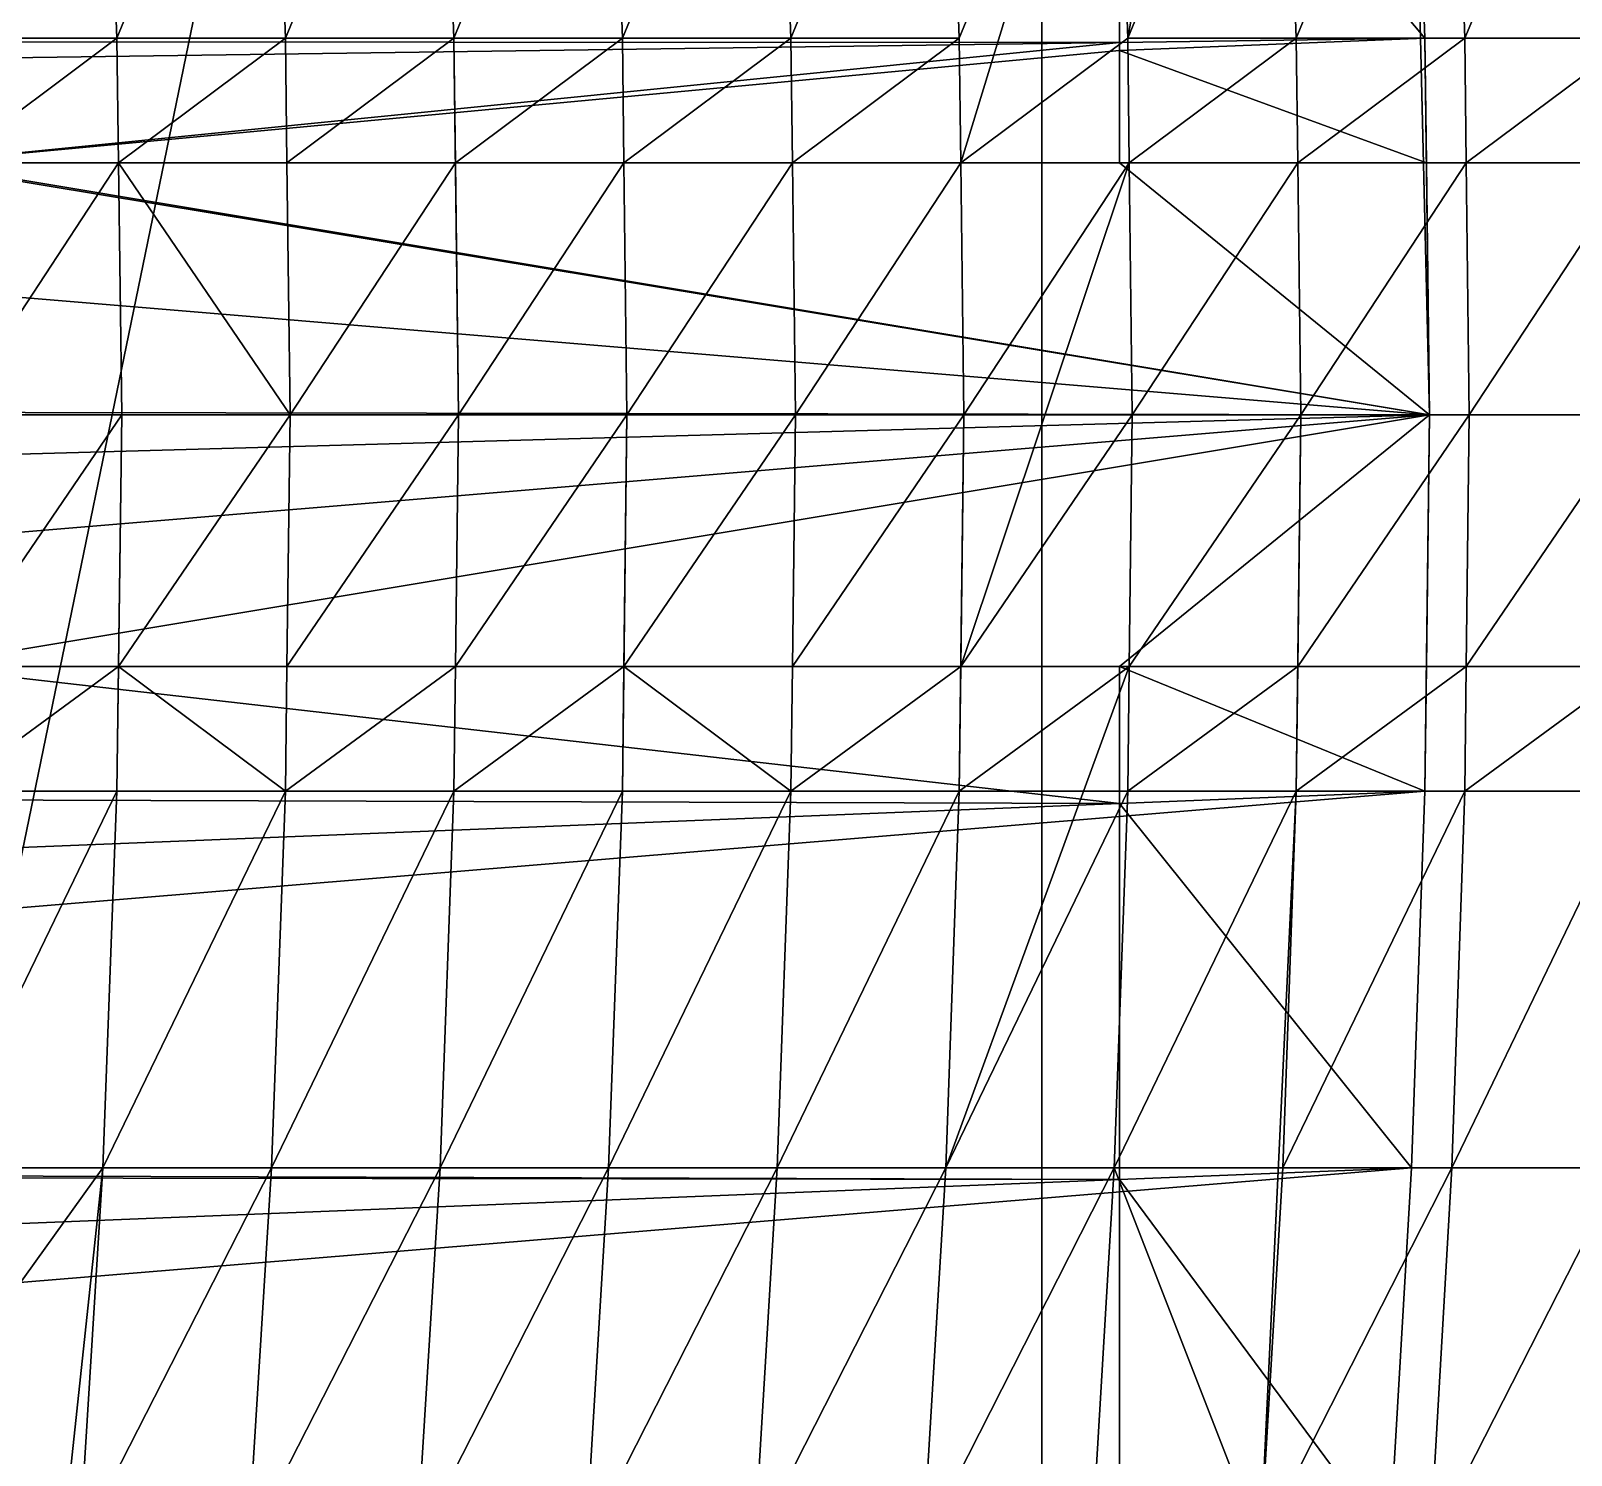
# Model space of a CAD drawing. Header units: metres. Extents: x 0 to 40.2, y -11.7 to 11.7.
# Drawn here: x 32.19 to 36.166, y -2.686 to 0.991 of the extents above; entities that cross this region are included whole.
import ezdxf

# ---------------------------------------------------------------- set-up
doc = ezdxf.new("R2010")
doc.units = ezdxf.units.M

msp = doc.modelspace()

# ---------------------------------------------------------------- linework, layer by layer
at = {"layer": 'bajo_balcon'}
for points in [[(35.8, 0, 3.3), (24.138125, 0.972083, 3.3), (24.0725, 1.944167, 3.3)], [(35.754167, 1.944167, 3.3), (35.8, 0, 3.3), (24.0725, 1.944167, 3.3)], [(35.754167, 1.944167, 3.3), (35.788542, 0.972083, 3.3), (35.8, 0, 3.3)], [(24.16, 0, 3.3), (24.138125, 0.972083, 3.3), (35.8, 0, 3.3)], [(35.8, 0, 3.3), (24.138125, -0.972083, 3.3), (24.16, 0, 3.3)], [(35.8, 0, 3.3), (35.788542, -0.972083, 3.3), (24.138125, -0.972083, 3.3)], [(35.788542, -0.972083, 3.3), (24.0725, -1.944167, 3.3), (24.138125, -0.972083, 3.3)], [(35.788542, -0.972083, 3.3), (35.754167, -1.944167, 3.3), (24.0725, -1.944167, 3.3)], [(35.754167, -1.944167, 3.3), (23.963125, -2.91625, 3.3), (24.0725, -1.944167, 3.3)], [(35.754167, -1.944167, 3.3), (35.696875, -2.91625, 3.3), (23.963125, -2.91625, 3.3)]]:
    msp.add_3dface(points, dxfattribs=at)
at = {"layer": 'butacas_alta_posterior'}
for points in [[(35.364225, 2.91625, 6.641579), (34.986765, 1.944167, 6.641579), (35.02156, 0.972083, 6.641579)], [(35.421819, 1.944167, 6.641579), (35.364225, 2.91625, 6.641579), (35.02156, 0.972083, 6.641579)], [(32.376443, 1.944167, 5.54), (31.941389, 1.944167, 5.54), (31.977847, 0.972083, 5.54)], [(32.412663, 0.972083, 5.54), (32.376443, 1.944167, 5.54), (31.977847, 0.972083, 5.54)], [(32.811496, 1.944167, 5.697368), (32.376443, 1.944167, 5.697368), (32.412663, 0.972083, 5.697368)], [(32.847479, 0.972083, 5.697368), (32.811496, 1.944167, 5.697368), (32.412663, 0.972083, 5.697368)], [(33.24655, 1.944167, 5.854737), (32.811496, 1.944167, 5.854737), (32.847479, 0.972083, 5.854737)], [(33.282295, 0.972083, 5.854737), (33.24655, 1.944167, 5.854737), (32.847479, 0.972083, 5.854737)], [(33.681604, 1.944167, 6.012105), (33.24655, 1.944167, 6.012105), (33.282295, 0.972083, 6.012105)], [(33.717112, 0.972083, 6.012105), (33.681604, 1.944167, 6.012105), (33.282295, 0.972083, 6.012105)], [(34.116658, 1.944167, 6.169474), (33.681604, 1.944167, 6.169474), (33.717112, 0.972083, 6.169474)], [(34.151928, 0.972083, 6.169474), (34.116658, 1.944167, 6.169474), (33.717112, 0.972083, 6.169474)], [(34.551712, 1.944167, 6.326842), (34.116658, 1.944167, 6.326842), (34.151928, 0.972083, 6.326842)], [(34.586744, 0.972083, 6.326842), (34.551712, 1.944167, 6.326842), (34.151928, 0.972083, 6.326842)], [(34.986765, 1.944167, 6.484211), (34.551712, 1.944167, 6.484211), (34.586744, 0.972083, 6.484211)], [(34.986765, 1.944167, 6.484211), (34.586744, 0.972083, 6.484211), (34.590613, 0.65, 6.484211)], [(35.02156, 0.972083, 6.484211), (34.986765, 1.944167, 6.484211), (34.590613, 0.65, 6.484211)], [(35.456376, 0.972083, 6.641579), (35.421819, 1.944167, 6.641579), (35.02156, 0.972083, 6.641579)], [(35.857855, 1.944167, 6.798947), (35.421819, 1.944167, 6.798947), (35.456376, 0.972083, 6.798947)], [(35.891438, 0.972083, 6.798947), (35.857855, 1.944167, 6.798947), (35.456376, 0.972083, 6.798947)], [(36.29707, 1.944167, 6.956316), (35.857855, 1.944167, 6.956316), (35.891438, 0.972083, 6.956316)], [(36.327294, 0.972083, 6.956316), (36.29707, 1.944167, 6.956316), (35.891438, 0.972083, 6.956316)], [(32.412663, 0.972083, 5.54), (31.977847, 0.972083, 5.54), (31.981874, 0.65, 5.54)], [(32.412663, 0.972083, 5.54), (31.981874, 0.65, 5.54), (32.416664, 0.65, 5.54)], [(32.847479, 0.972083, 5.697368), (32.412663, 0.972083, 5.697368), (32.416664, 0.65, 5.697368)], [(32.851453, 0.65, 5.697368), (32.847479, 0.972083, 5.697368), (32.416664, 0.65, 5.697368)], [(33.282295, 0.972083, 5.854737), (32.847479, 0.972083, 5.854737), (32.851453, 0.65, 5.854737)], [(33.282295, 0.972083, 5.854737), (32.851453, 0.65, 5.854737), (33.286243, 0.65, 5.854737)], [(33.717112, 0.972083, 6.012105), (33.282295, 0.972083, 6.012105), (33.286243, 0.65, 6.012105)], [(33.717112, 0.972083, 6.012105), (33.286243, 0.65, 6.012105), (33.721033, 0.65, 6.012105)], [(34.151928, 0.972083, 6.169474), (33.717112, 0.972083, 6.169474), (33.721033, 0.65, 6.169474)], [(34.151928, 0.972083, 6.169474), (33.721033, 0.65, 6.169474), (34.155823, 0.65, 6.169474)], [(34.586744, 0.972083, 6.326842), (34.151928, 0.972083, 6.326842), (34.155823, 0.65, 6.326842)], [(34.586744, 0.972083, 6.326842), (34.155823, 0.65, 6.326842), (34.590613, 0.65, 6.326842)], [(35.02156, 0.972083, 6.484211), (34.590613, 0.65, 6.484211), (35.025403, 0.65, 6.484211)], [(35.456376, 0.972083, 6.641579), (35.02156, 0.972083, 6.641579), (35.025403, 0.65, 6.641579)], [(35.456376, 0.972083, 6.641579), (35.025403, 0.65, 6.641579), (35.460193, 0.65, 6.641579)], [(35.891438, 0.972083, 6.798947), (35.456376, 0.972083, 6.798947), (35.460193, 0.65, 6.798947)], [(35.891438, 0.972083, 6.798947), (35.460193, 0.65, 6.798947), (35.895147, 0.65, 6.798947)], [(36.327294, 0.972083, 6.956316), (35.891438, 0.972083, 6.956316), (35.895147, 0.65, 6.956316)], [(36.327294, 0.972083, 6.956316), (35.895147, 0.65, 6.956316), (36.330632, 0.65, 6.956316)], [(31.981874, -0.65, 5.54), (31.977847, -0.972083, 5.54), (32.416664, -0.65, 5.54)], [(32.412663, -0.972083, 5.54), (32.416664, -0.65, 5.54), (31.977847, -0.972083, 5.54)], [(32.847479, -0.972083, 5.697368), (32.416664, -0.65, 5.697368), (32.412663, -0.972083, 5.697368)], [(32.847479, -0.972083, 5.697368), (32.851453, -0.65, 5.697368), (32.416664, -0.65, 5.697368)], [(32.851453, -0.65, 5.854737), (32.847479, -0.972083, 5.854737), (33.286243, -0.65, 5.854737)], [(33.282295, -0.972083, 5.854737), (33.286243, -0.65, 5.854737), (32.847479, -0.972083, 5.854737)], [(33.286243, -0.65, 6.012105), (33.282295, -0.972083, 6.012105), (33.721033, -0.65, 6.012105)], [(33.717112, -0.972083, 6.012105), (33.721033, -0.65, 6.012105), (33.282295, -0.972083, 6.012105)], [(34.151928, -0.972083, 6.169474), (33.721033, -0.65, 6.169474), (33.717112, -0.972083, 6.169474)], [(34.151928, -0.972083, 6.169474), (34.155823, -0.65, 6.169474), (33.721033, -0.65, 6.169474)], [(34.155823, -0.65, 6.326842), (34.151928, -0.972083, 6.326842), (34.590613, -0.65, 6.326842)], [(34.586744, -0.972083, 6.326842), (34.590613, -0.65, 6.326842), (34.151928, -0.972083, 6.326842)], [(34.551712, -1.944167, 6.484211), (35.025403, -0.65, 6.484211), (34.586744, -0.972083, 6.484211)], [(35.02156, -0.972083, 6.484211), (35.025403, -0.65, 6.484211), (34.551712, -1.944167, 6.484211)], [(34.590613, -0.65, 6.484211), (34.586744, -0.972083, 6.484211), (35.025403, -0.65, 6.484211)], [(35.025403, -0.65, 6.641579), (35.02156, -0.972083, 6.641579), (35.460193, -0.65, 6.641579)], [(35.456376, -0.972083, 6.641579), (35.460193, -0.65, 6.641579), (35.02156, -0.972083, 6.641579)], [(35.460193, -0.65, 6.798947), (35.456376, -0.972083, 6.798947), (35.895147, -0.65, 6.798947)], [(35.891438, -0.972083, 6.798947), (35.895147, -0.65, 6.798947), (35.456376, -0.972083, 6.798947)], [(35.895147, -0.65, 6.956316), (35.891438, -0.972083, 6.956316), (36.330632, -0.65, 6.956316)], [(36.327294, -0.972083, 6.956316), (36.330632, -0.65, 6.956316), (35.891438, -0.972083, 6.956316)], [(32.376443, -1.944167, 5.54), (32.412663, -0.972083, 5.54), (31.941389, -1.944167, 5.54)], [(32.412663, -0.972083, 5.54), (31.977847, -0.972083, 5.54), (31.941389, -1.944167, 5.54)], [(32.811496, -1.944167, 5.697368), (32.847479, -0.972083, 5.697368), (32.376443, -1.944167, 5.697368)], [(32.847479, -0.972083, 5.697368), (32.412663, -0.972083, 5.697368), (32.376443, -1.944167, 5.697368)], [(33.24655, -1.944167, 5.854737), (33.282295, -0.972083, 5.854737), (32.811496, -1.944167, 5.854737)], [(33.282295, -0.972083, 5.854737), (32.847479, -0.972083, 5.854737), (32.811496, -1.944167, 5.854737)], [(33.681604, -1.944167, 6.012105), (33.717112, -0.972083, 6.012105), (33.24655, -1.944167, 6.012105)], [(33.717112, -0.972083, 6.012105), (33.282295, -0.972083, 6.012105), (33.24655, -1.944167, 6.012105)], [(34.116658, -1.944167, 6.169474), (34.151928, -0.972083, 6.169474), (33.681604, -1.944167, 6.169474)], [(34.151928, -0.972083, 6.169474), (33.717112, -0.972083, 6.169474), (33.681604, -1.944167, 6.169474)], [(34.551712, -1.944167, 6.326842), (34.586744, -0.972083, 6.326842), (34.116658, -1.944167, 6.326842)], [(34.586744, -0.972083, 6.326842), (34.151928, -0.972083, 6.326842), (34.116658, -1.944167, 6.326842)], [(35.02156, -0.972083, 6.484211), (34.551712, -1.944167, 6.484211), (34.986765, -1.944167, 6.484211)], [(35.456376, -0.972083, 6.641579), (35.02156, -0.972083, 6.641579), (34.986765, -1.944167, 6.641579)], [(35.456376, -0.972083, 6.641579), (34.986765, -1.944167, 6.641579), (35.364225, -2.91625, 6.641579)], [(35.421819, -1.944167, 6.641579), (35.456376, -0.972083, 6.641579), (35.364225, -2.91625, 6.641579)], [(35.857855, -1.944167, 6.798947), (35.891438, -0.972083, 6.798947), (35.421819, -1.944167, 6.798947)], [(35.891438, -0.972083, 6.798947), (35.456376, -0.972083, 6.798947), (35.421819, -1.944167, 6.798947)], [(36.29707, -1.944167, 6.956316), (36.327294, -0.972083, 6.956316), (35.857855, -1.944167, 6.956316)], [(36.327294, -0.972083, 6.956316), (35.891438, -0.972083, 6.956316), (35.857855, -1.944167, 6.956316)], [(32.376443, -1.944167, 5.54), (31.9, -2.606295, 5.54), (31.9, -6.390454, 5.54)], [(32.316075, -2.91625, 5.54), (32.376443, -1.944167, 5.54), (31.9, -6.390454, 5.54)], [(32.376443, -1.944167, 5.54), (31.941389, -1.944167, 5.54), (31.9, -2.606295, 5.54)], [(32.751525, -2.91625, 5.697368), (32.811496, -1.944167, 5.697368), (32.316075, -2.91625, 5.697368)], [(32.811496, -1.944167, 5.697368), (32.376443, -1.944167, 5.697368), (32.316075, -2.91625, 5.697368)], [(33.186975, -2.91625, 5.854737), (33.24655, -1.944167, 5.854737), (32.751525, -2.91625, 5.854737)], [(33.24655, -1.944167, 5.854737), (32.811496, -1.944167, 5.854737), (32.751525, -2.91625, 5.854737)], [(33.622425, -2.91625, 6.012105), (33.681604, -1.944167, 6.012105), (33.186975, -2.91625, 6.012105)], [(33.681604, -1.944167, 6.012105), (33.24655, -1.944167, 6.012105), (33.186975, -2.91625, 6.012105)], [(34.057875, -2.91625, 6.169474), (34.116658, -1.944167, 6.169474), (33.622425, -2.91625, 6.169474)], [(34.116658, -1.944167, 6.169474), (33.681604, -1.944167, 6.169474), (33.622425, -2.91625, 6.169474)], [(34.493325, -2.91625, 6.326842), (34.551712, -1.944167, 6.326842), (34.057875, -2.91625, 6.326842)], [(34.551712, -1.944167, 6.326842), (34.116658, -1.944167, 6.326842), (34.057875, -2.91625, 6.326842)], [(34.928775, -2.91625, 6.484211), (34.986765, -1.944167, 6.484211), (34.493325, -2.91625, 6.484211)], [(34.986765, -1.944167, 6.484211), (34.551712, -1.944167, 6.484211), (34.493325, -2.91625, 6.484211)], [(35.364225, -2.91625, 6.641579), (34.986765, -1.944167, 6.641579), (34.928775, -2.91625, 6.641579)], [(35.801885, -2.91625, 6.798947), (35.857855, -1.944167, 6.798947), (35.364225, -2.91625, 6.798947)], [(35.857855, -1.944167, 6.798947), (35.421819, -1.944167, 6.798947), (35.364225, -2.91625, 6.798947)], [(36.246696, -2.91625, 6.956316), (36.29707, -1.944167, 6.956316), (35.801885, -2.91625, 6.956316)], [(36.29707, -1.944167, 6.956316), (35.857855, -1.944167, 6.956316), (35.801885, -2.91625, 6.956316)]]:
    msp.add_3dface(points, dxfattribs=at)
at = {"layer": 'butacas_platea'}
for points in [[(35, 1.913886, -0.01869), (12.5, 1.010478, -0.576302), (12.5, 0.972083, -0.576335)], [(35, 1.913886, -0.01869), (12.5, 0.972083, -0.576335), (35, 0.961177, -0.019516)], [(35, 0.961177, -0.019516), (12.5, 0.972083, -0.576335), (12.5, 0.65, -0.576386)], [(35, 0.961177, -0.019516), (12.5, 0.65, -0.576386), (31.9, 0.65, -0.096305)], [(35, 0.961177, -0.019516), (31.9, 0.65, -0.096305), (35, 0.940459, -0.01952)], [(35, 0.940459, -0.01952), (31.9, 0.65, -0.096305), (35, 0.65, -0.019604)], [(35, -1.003675, -0.019499), (31.9, -0.65, -0.096326), (12.5, -0.933761, -0.576346)], [(35, -0.65, -0.019608), (31.9, -0.65, -0.096326), (35, -1.003675, -0.019499)], [(35, -1.003675, -0.019499), (12.5, -0.933761, -0.576346), (12.5, -1.905105, -0.57589)], [(35, -1.003675, -0.019499), (12.5, -1.905105, -0.57589), (35, -1.974385, -0.018652)], [(35, -1.974385, -0.018652), (12.5, -1.905105, -0.57589), (12.5, -1.944167, -0.575856)], [(35, -1.974385, -0.018652), (12.5, -1.944167, -0.575856), (12.5, -2.875931, -0.575114)], [(35, -1.974385, -0.018652), (12.5, -2.875931, -0.575114), (35, -2.766179, -0.017495)]]:
    msp.add_3dface(points, dxfattribs=at)
at = {"layer": 'cielo_4'}
for points in [[(34.8, 11.665, 11.55), (34.8, -11.665, 11.55), (30, -11.665, 11.55)], [(30, -11.665, 11.55), (30, 11.665, 11.55), (34.8, 11.665, 11.55)], [(34.8, -11.665, 11.55), (34.8, 11.665, 12.12), (34.8, -11.665, 12.12)], [(34.8, 11.665, 12.12), (34.8, -11.665, 11.55), (34.8, 11.665, 11.55)]]:
    msp.add_3dface(points, dxfattribs=at)
at = {"layer": 'cielo_5'}
for points in [[(34.8, 11.665, 12.12), (40.25, -11.665, 12.12), (34.8, -11.665, 12.12)], [(40.25, 11.665, 12.12), (40.25, -11.665, 12.12), (34.8, 11.665, 12.12)]]:
    msp.add_3dface(points, dxfattribs=at)
at = {"layer": 'cortinas_fondo'}
for points in [[(35.754167, 1.944167, 3.3), (35.754167, 1.944167), (35.788542, 0.972083)], [(35.788542, 0.972083, 3.3), (35.754167, 1.944167, 3.3), (35.788542, 0.972083)], [(35.788542, 0.972083, 3.3), (35.792338, 0.65), (35.8, 0)], [(35.788542, 0.972083, 3.3), (35.788542, 0.972083), (35.792338, 0.65)], [(35.8, 0, 3.3), (35.788542, 0.972083, 3.3), (35.8, 0)], [(35.8, 0, 3.3), (35.792338, -0.65), (35.788542, -0.972083)], [(35.788542, -0.972083, 3.3), (35.8, 0, 3.3), (35.788542, -0.972083)], [(35.8, 0, 3.3), (35.8, 0), (35.792338, -0.65)], [(35.788542, -0.972083, 3.3), (35.788542, -0.972083), (35.754167, -1.944167)], [(35.754167, -1.944167, 3.3), (35.788542, -0.972083, 3.3), (35.754167, -1.944167)], [(35.754167, -1.944167, 3.3), (35.754167, -1.944167), (35.696875, -2.91625)], [(35.696875, -2.91625, 3.3), (35.754167, -1.944167, 3.3), (35.696875, -2.91625)]]:
    msp.add_3dface(points, dxfattribs=at)
at = {"layer": 'frente_balcon'}
for points in [[(32.412663, 0.972083, 5.697368), (32.376443, 1.944167, 5.697368), (32.412663, 0.972083, 5.54)], [(32.376443, 1.944167, 5.697368), (32.376443, 1.944167, 5.54), (32.412663, 0.972083, 5.54)], [(32.847479, 0.972083, 5.854737), (32.811496, 1.944167, 5.854737), (32.847479, 0.972083, 5.697368)], [(32.811496, 1.944167, 5.854737), (32.811496, 1.944167, 5.697368), (32.847479, 0.972083, 5.697368)], [(33.282295, 0.972083, 6.012105), (33.24655, 1.944167, 6.012105), (33.282295, 0.972083, 5.854737)], [(33.24655, 1.944167, 6.012105), (33.24655, 1.944167, 5.854737), (33.282295, 0.972083, 5.854737)], [(33.717112, 0.972083, 6.169474), (33.681604, 1.944167, 6.169474), (33.717112, 0.972083, 6.012105)], [(33.681604, 1.944167, 6.169474), (33.681604, 1.944167, 6.012105), (33.717112, 0.972083, 6.012105)], [(34.151928, 0.972083, 6.326842), (34.116658, 1.944167, 6.326842), (34.151928, 0.972083, 6.169474)], [(34.116658, 1.944167, 6.326842), (34.116658, 1.944167, 6.169474), (34.151928, 0.972083, 6.169474)], [(34.586744, 0.972083, 6.484211), (34.551712, 1.944167, 6.484211), (34.586744, 0.972083, 6.326842)], [(34.551712, 1.944167, 6.484211), (34.551712, 1.944167, 6.326842), (34.586744, 0.972083, 6.326842)], [(34.986765, 1.944167, 6.484211), (35.02156, 0.972083, 6.484211), (35.02156, 0.972083, 6.641579)], [(34.986765, 1.944167, 6.641579), (34.986765, 1.944167, 6.484211), (35.02156, 0.972083, 6.641579)], [(35.456376, 0.972083, 6.798947), (35.421819, 1.944167, 6.798947), (35.456376, 0.972083, 6.641579)], [(35.421819, 1.944167, 6.798947), (35.421819, 1.944167, 6.641579), (35.456376, 0.972083, 6.641579)], [(35.891438, 0.972083, 6.956316), (35.857855, 1.944167, 6.956316), (35.891438, 0.972083, 6.798947)], [(35.857855, 1.944167, 6.956316), (35.857855, 1.944167, 6.798947), (35.891438, 0.972083, 6.798947)], [(32.412663, 0.972083, 5.697368), (32.412663, 0.972083, 5.54), (32.416664, 0.65, 5.54)], [(32.416664, 0.65, 5.697368), (32.412663, 0.972083, 5.697368), (32.416664, 0.65, 5.54)], [(32.851453, 0.65, 5.854737), (32.847479, 0.972083, 5.854737), (32.851453, 0.65, 5.697368)], [(32.847479, 0.972083, 5.854737), (32.847479, 0.972083, 5.697368), (32.851453, 0.65, 5.697368)], [(33.282295, 0.972083, 6.012105), (33.286243, 0.65, 5.854737), (33.294211, 0, 5.854737)], [(33.286243, 0.65, 6.012105), (33.282295, 0.972083, 6.012105), (33.294211, 0, 5.854737)], [(33.282295, 0.972083, 6.012105), (33.282295, 0.972083, 5.854737), (33.286243, 0.65, 5.854737)], [(33.721033, 0.65, 6.169474), (33.717112, 0.972083, 6.169474), (33.721033, 0.65, 6.012105)], [(33.717112, 0.972083, 6.169474), (33.717112, 0.972083, 6.012105), (33.721033, 0.65, 6.012105)], [(34.151928, 0.972083, 6.326842), (34.151928, 0.972083, 6.169474), (34.155823, 0.65, 6.169474)], [(34.155823, 0.65, 6.326842), (34.151928, 0.972083, 6.326842), (34.155823, 0.65, 6.169474)], [(34.590613, 0.65, 6.484211), (34.586744, 0.972083, 6.484211), (34.590613, 0.65, 6.326842)], [(34.586744, 0.972083, 6.484211), (34.586744, 0.972083, 6.326842), (34.590613, 0.65, 6.326842)], [(35.02156, 0.972083, 6.641579), (35.02156, 0.972083, 6.484211), (35.025403, 0.65, 6.484211)], [(35.025403, 0.65, 6.641579), (35.02156, 0.972083, 6.641579), (35.025403, 0.65, 6.484211)], [(35.460193, 0.65, 6.798947), (35.456376, 0.972083, 6.798947), (35.460193, 0.65, 6.641579)], [(35.456376, 0.972083, 6.798947), (35.456376, 0.972083, 6.641579), (35.460193, 0.65, 6.641579)], [(35.891438, 0.972083, 6.956316), (35.891438, 0.972083, 6.798947), (35.895147, 0.65, 6.798947)], [(35.895147, 0.65, 6.956316), (35.891438, 0.972083, 6.956316), (35.895147, 0.65, 6.798947)], [(32.416664, 0.65, 5.54), (32.424737, 0, 5.54), (32.424737, 0, 5.697368)], [(32.416664, 0.65, 5.697368), (32.416664, 0.65, 5.54), (32.424737, 0, 5.697368)], [(32.851453, 0.65, 5.697368), (32.859474, 0, 5.697368), (32.859474, 0, 5.854737)], [(32.851453, 0.65, 5.854737), (32.851453, 0.65, 5.697368), (32.859474, 0, 5.854737)], [(33.294211, 0, 6.012105), (33.286243, 0.65, 6.012105), (33.294211, 0, 5.854737)], [(33.721033, 0.65, 6.012105), (33.728947, 0, 6.012105), (33.728947, 0, 6.169474)], [(33.721033, 0.65, 6.169474), (33.721033, 0.65, 6.012105), (33.728947, 0, 6.169474)], [(34.155823, 0.65, 6.169474), (34.163684, 0, 6.169474), (34.163684, 0, 6.326842)], [(34.155823, 0.65, 6.326842), (34.155823, 0.65, 6.169474), (34.163684, 0, 6.326842)], [(34.590613, 0.65, 6.326842), (34.598421, 0, 6.326842), (34.598421, 0, 6.484211)], [(34.590613, 0.65, 6.484211), (34.590613, 0.65, 6.326842), (34.598421, 0, 6.484211)], [(35.025403, 0.65, 6.484211), (35.033158, 0, 6.484211), (35.033158, 0, 6.641579)], [(35.025403, 0.65, 6.641579), (35.025403, 0.65, 6.484211), (35.033158, 0, 6.641579)], [(35.460193, 0.65, 6.641579), (35.467895, 0, 6.641579), (35.467895, 0, 6.798947)], [(35.460193, 0.65, 6.798947), (35.460193, 0.65, 6.641579), (35.467895, 0, 6.798947)], [(35.895147, 0.65, 6.798947), (35.902632, 0, 6.798947), (35.902632, 0, 6.956316)], [(35.895147, 0.65, 6.956316), (35.895147, 0.65, 6.798947), (35.902632, 0, 6.956316)], [(32.424737, 0, 5.697368), (32.416664, -0.65, 5.54), (32.412663, -0.972083, 5.54)], [(32.416664, -0.65, 5.697368), (32.424737, 0, 5.697368), (32.412663, -0.972083, 5.54)], [(32.424737, 0, 5.697368), (32.424737, 0, 5.54), (32.416664, -0.65, 5.54)], [(32.851453, -0.65, 5.854737), (32.859474, 0, 5.854737), (32.851453, -0.65, 5.697368)], [(32.859474, 0, 5.854737), (32.859474, 0, 5.697368), (32.851453, -0.65, 5.697368)], [(33.294211, 0, 6.012105), (33.294211, 0, 5.854737), (33.286243, -0.65, 5.854737)], [(33.286243, -0.65, 6.012105), (33.294211, 0, 6.012105), (33.286243, -0.65, 5.854737)], [(33.728947, 0, 6.169474), (33.721033, -0.65, 6.012105), (33.717112, -0.972083, 6.012105)], [(33.721033, -0.65, 6.169474), (33.728947, 0, 6.169474), (33.717112, -0.972083, 6.012105)], [(33.728947, 0, 6.169474), (33.728947, 0, 6.012105), (33.721033, -0.65, 6.012105)], [(34.155823, -0.65, 6.326842), (34.163684, 0, 6.326842), (34.155823, -0.65, 6.169474)], [(34.163684, 0, 6.326842), (34.163684, 0, 6.169474), (34.155823, -0.65, 6.169474)], [(34.598421, 0, 6.484211), (34.590613, -0.65, 6.326842), (34.586744, -0.972083, 6.326842)], [(34.590613, -0.65, 6.484211), (34.598421, 0, 6.484211), (34.586744, -0.972083, 6.326842)], [(34.598421, 0, 6.484211), (34.598421, 0, 6.326842), (34.590613, -0.65, 6.326842)], [(35.025403, -0.65, 6.641579), (35.033158, 0, 6.641579), (35.025403, -0.65, 6.484211)], [(35.033158, 0, 6.641579), (35.033158, 0, 6.484211), (35.025403, -0.65, 6.484211)], [(35.467895, 0, 6.798947), (35.460193, -0.65, 6.641579), (35.456376, -0.972083, 6.641579)], [(35.460193, -0.65, 6.798947), (35.467895, 0, 6.798947), (35.456376, -0.972083, 6.641579)], [(35.467895, 0, 6.798947), (35.467895, 0, 6.641579), (35.460193, -0.65, 6.641579)], [(35.895147, -0.65, 6.956316), (35.902632, 0, 6.956316), (35.895147, -0.65, 6.798947)], [(35.902632, 0, 6.956316), (35.902632, 0, 6.798947), (35.895147, -0.65, 6.798947)], [(32.412663, -0.972083, 5.697368), (32.416664, -0.65, 5.697368), (32.412663, -0.972083, 5.54)], [(32.851453, -0.65, 5.697368), (32.847479, -0.972083, 5.697368), (32.847479, -0.972083, 5.854737)], [(32.851453, -0.65, 5.854737), (32.851453, -0.65, 5.697368), (32.847479, -0.972083, 5.854737)], [(33.286243, -0.65, 5.854737), (33.282295, -0.972083, 5.854737), (33.282295, -0.972083, 6.012105)], [(33.286243, -0.65, 6.012105), (33.286243, -0.65, 5.854737), (33.282295, -0.972083, 6.012105)], [(33.717112, -0.972083, 6.169474), (33.721033, -0.65, 6.169474), (33.717112, -0.972083, 6.012105)], [(34.155823, -0.65, 6.169474), (34.151928, -0.972083, 6.169474), (34.151928, -0.972083, 6.326842)], [(34.155823, -0.65, 6.326842), (34.155823, -0.65, 6.169474), (34.151928, -0.972083, 6.326842)], [(34.586744, -0.972083, 6.484211), (34.590613, -0.65, 6.484211), (34.586744, -0.972083, 6.326842)], [(35.025403, -0.65, 6.484211), (35.02156, -0.972083, 6.484211), (35.02156, -0.972083, 6.641579)], [(35.025403, -0.65, 6.641579), (35.025403, -0.65, 6.484211), (35.02156, -0.972083, 6.641579)], [(35.456376, -0.972083, 6.798947), (35.460193, -0.65, 6.798947), (35.456376, -0.972083, 6.641579)], [(35.895147, -0.65, 6.798947), (35.891438, -0.972083, 6.798947), (35.891438, -0.972083, 6.956316)], [(35.895147, -0.65, 6.956316), (35.895147, -0.65, 6.798947), (35.891438, -0.972083, 6.956316)], [(32.376443, -1.944167, 5.697368), (32.412663, -0.972083, 5.697368), (32.376443, -1.944167, 5.54)], [(32.412663, -0.972083, 5.697368), (32.412663, -0.972083, 5.54), (32.376443, -1.944167, 5.54)], [(32.811496, -1.944167, 5.854737), (32.847479, -0.972083, 5.854737), (32.811496, -1.944167, 5.697368)], [(32.847479, -0.972083, 5.854737), (32.847479, -0.972083, 5.697368), (32.811496, -1.944167, 5.697368)], [(33.24655, -1.944167, 6.012105), (33.282295, -0.972083, 6.012105), (33.24655, -1.944167, 5.854737)], [(33.282295, -0.972083, 6.012105), (33.282295, -0.972083, 5.854737), (33.24655, -1.944167, 5.854737)], [(33.681604, -1.944167, 6.169474), (33.717112, -0.972083, 6.169474), (33.681604, -1.944167, 6.012105)], [(33.717112, -0.972083, 6.169474), (33.717112, -0.972083, 6.012105), (33.681604, -1.944167, 6.012105)], [(34.116658, -1.944167, 6.326842), (34.151928, -0.972083, 6.326842), (34.116658, -1.944167, 6.169474)], [(34.151928, -0.972083, 6.326842), (34.151928, -0.972083, 6.169474), (34.116658, -1.944167, 6.169474)], [(34.551712, -1.944167, 6.484211), (34.586744, -0.972083, 6.484211), (34.551712, -1.944167, 6.326842)], [(34.586744, -0.972083, 6.484211), (34.586744, -0.972083, 6.326842), (34.551712, -1.944167, 6.326842)], [(35.02156, -0.972083, 6.484211), (34.986765, -1.944167, 6.484211), (34.986765, -1.944167, 6.641579)], [(35.02156, -0.972083, 6.641579), (35.02156, -0.972083, 6.484211), (34.986765, -1.944167, 6.641579)], [(35.421819, -1.944167, 6.798947), (35.456376, -0.972083, 6.798947), (35.421819, -1.944167, 6.641579)], [(35.456376, -0.972083, 6.798947), (35.456376, -0.972083, 6.641579), (35.421819, -1.944167, 6.641579)], [(35.857855, -1.944167, 6.956316), (35.891438, -0.972083, 6.956316), (35.857855, -1.944167, 6.798947)], [(35.891438, -0.972083, 6.956316), (35.891438, -0.972083, 6.798947), (35.857855, -1.944167, 6.798947)], [(32.316075, -2.91625, 5.697368), (32.376443, -1.944167, 5.697368), (32.316075, -2.91625, 5.54)], [(32.376443, -1.944167, 5.697368), (32.376443, -1.944167, 5.54), (32.316075, -2.91625, 5.54)], [(32.751525, -2.91625, 5.854737), (32.811496, -1.944167, 5.854737), (32.751525, -2.91625, 5.697368)], [(32.811496, -1.944167, 5.854737), (32.811496, -1.944167, 5.697368), (32.751525, -2.91625, 5.697368)], [(33.24655, -1.944167, 6.012105), (33.24655, -1.944167, 5.854737), (33.186975, -2.91625, 5.854737)], [(33.186975, -2.91625, 6.012105), (33.24655, -1.944167, 6.012105), (33.186975, -2.91625, 5.854737)], [(33.622425, -2.91625, 6.169474), (33.681604, -1.944167, 6.169474), (33.622425, -2.91625, 6.012105)], [(33.681604, -1.944167, 6.169474), (33.681604, -1.944167, 6.012105), (33.622425, -2.91625, 6.012105)], [(34.057875, -2.91625, 6.326842), (34.116658, -1.944167, 6.326842), (34.057875, -2.91625, 6.169474)], [(34.116658, -1.944167, 6.326842), (34.116658, -1.944167, 6.169474), (34.057875, -2.91625, 6.169474)], [(34.493325, -2.91625, 6.484211), (34.551712, -1.944167, 6.484211), (34.493325, -2.91625, 6.326842)], [(34.551712, -1.944167, 6.484211), (34.551712, -1.944167, 6.326842), (34.493325, -2.91625, 6.326842)], [(34.928775, -2.91625, 6.641579), (34.986765, -1.944167, 6.641579), (34.928775, -2.91625, 6.484211)], [(34.986765, -1.944167, 6.641579), (34.986765, -1.944167, 6.484211), (34.928775, -2.91625, 6.484211)], [(35.364225, -2.91625, 6.798947), (35.421819, -1.944167, 6.798947), (35.364225, -2.91625, 6.641579)], [(35.421819, -1.944167, 6.798947), (35.421819, -1.944167, 6.641579), (35.364225, -2.91625, 6.641579)], [(35.801885, -2.91625, 6.956316), (35.857855, -1.944167, 6.956316), (35.801885, -2.91625, 6.798947)], [(35.857855, -1.944167, 6.956316), (35.857855, -1.944167, 6.798947), (35.801885, -2.91625, 6.798947)]]:
    msp.add_3dface(points, dxfattribs=at)
at = {"layer": 'madera_expuesta'}
for points in [[(35.788542, 0.972083), (35.754167, 1.944167), (35, 1.913886, -0.01869)], [(35.788542, 0.972083), (35, 1.913886, -0.01869), (35, 0.961177, -0.019516)], [(35.792338, 0.65), (35.788542, 0.972083), (35, 0.940459, -0.01952)], [(35.788542, 0.972083), (35, 0.961177, -0.019516), (35, 0.940459, -0.01952)], [(35.792338, 0.65), (35, 0.940459, -0.01952), (35, 0.65, -0.019604)], [(35.788542, -0.972083), (35, -0.65, -0.019608), (35, -1.003675, -0.019499)], [(35.788542, -0.972083), (35.792338, -0.65), (35, -0.65, -0.019608)], [(35.754167, -1.944167), (35.788542, -0.972083), (35, -1.003675, -0.019499)], [(35.754167, -1.944167), (35, -1.003675, -0.019499), (35, -1.974385, -0.018652)], [(35.696875, -2.91625), (35.754167, -1.944167), (35, -1.974385, -0.018652)], [(35.696875, -2.91625), (35, -1.974385, -0.018652), (35, -2.766179, -0.017495)]]:
    msp.add_3dface(points, dxfattribs=at)
at = {"layer": 'pasillos_alfombra'}
for points in [[(35.8, 0), (31.9, 0.65, -0.096305), (12.5, 0.0381, -0.576484)], [(35, 0.65, -0.019604), (31.9, 0.65, -0.096305), (35.8, 0)], [(31.981874, 0.65, 5.54), (31.99, 0, 5.54), (32.416664, 0.65, 5.54)], [(32.424737, 0, 5.54), (32.416664, 0.65, 5.54), (31.99, 0, 5.54)], [(32.859474, 0, 5.697368), (32.416664, 0.65, 5.697368), (32.424737, 0, 5.697368)], [(32.859474, 0, 5.697368), (32.851453, 0.65, 5.697368), (32.416664, 0.65, 5.697368)], [(32.851453, 0.65, 5.854737), (32.859474, 0, 5.854737), (33.286243, 0.65, 5.854737)], [(33.294211, 0, 5.854737), (33.286243, 0.65, 5.854737), (32.859474, 0, 5.854737)], [(33.286243, 0.65, 6.012105), (33.294211, 0, 6.012105), (33.721033, 0.65, 6.012105)], [(33.728947, 0, 6.012105), (33.721033, 0.65, 6.012105), (33.294211, 0, 6.012105)], [(33.721033, 0.65, 6.169474), (33.728947, 0, 6.169474), (34.155823, 0.65, 6.169474)], [(34.163684, 0, 6.169474), (34.155823, 0.65, 6.169474), (33.728947, 0, 6.169474)], [(34.155823, 0.65, 6.326842), (34.163684, 0, 6.326842), (34.590613, 0.65, 6.326842)], [(34.598421, 0, 6.326842), (34.590613, 0.65, 6.326842), (34.163684, 0, 6.326842)], [(34.590613, -0.65, 6.484211), (35.025403, 0.65, 6.484211), (34.598421, 0, 6.484211)], [(35.033158, 0, 6.484211), (35.025403, 0.65, 6.484211), (34.590613, -0.65, 6.484211)], [(34.590613, 0.65, 6.484211), (34.598421, 0, 6.484211), (35.025403, 0.65, 6.484211)], [(35.8, 0), (35.792338, 0.65), (35, 0.65, -0.019604)], [(35.025403, 0.65, 6.641579), (35.033158, 0, 6.641579), (35.460193, 0.65, 6.641579)], [(35.467895, 0, 6.641579), (35.460193, 0.65, 6.641579), (35.033158, 0, 6.641579)], [(35.460193, 0.65, 6.798947), (35.467895, 0, 6.798947), (35.895147, 0.65, 6.798947)], [(35.902632, 0, 6.798947), (35.895147, 0.65, 6.798947), (35.467895, 0, 6.798947)], [(35.895147, 0.65, 6.956316), (35.902632, 0, 6.956316), (36.330632, 0.65, 6.956316)], [(36.337368, 0, 6.956316), (36.330632, 0.65, 6.956316), (35.902632, 0, 6.956316)], [(35.8, 0), (12.5, 0.0381, -0.576484), (12.5, -0.65, -0.576391)], [(35.8, 0), (12.5, -0.65, -0.576391), (31.9, -0.65, -0.096326)], [(35, -0.65, -0.019608), (35.8, 0), (31.9, -0.65, -0.096326)], [(32.424737, 0, 5.54), (31.981874, -0.65, 5.54), (32.416664, -0.65, 5.54)], [(32.424737, 0, 5.54), (31.99, 0, 5.54), (31.981874, -0.65, 5.54)], [(32.859474, 0, 5.697368), (32.424737, 0, 5.697368), (32.416664, -0.65, 5.697368)], [(32.851453, -0.65, 5.697368), (32.859474, 0, 5.697368), (32.416664, -0.65, 5.697368)], [(33.294211, 0, 5.854737), (32.851453, -0.65, 5.854737), (33.286243, -0.65, 5.854737)], [(33.294211, 0, 5.854737), (32.859474, 0, 5.854737), (32.851453, -0.65, 5.854737)], [(33.728947, 0, 6.012105), (33.286243, -0.65, 6.012105), (33.721033, -0.65, 6.012105)], [(33.728947, 0, 6.012105), (33.294211, 0, 6.012105), (33.286243, -0.65, 6.012105)], [(34.163684, 0, 6.169474), (33.728947, 0, 6.169474), (33.721033, -0.65, 6.169474)], [(34.155823, -0.65, 6.169474), (34.163684, 0, 6.169474), (33.721033, -0.65, 6.169474)], [(34.598421, 0, 6.326842), (34.155823, -0.65, 6.326842), (34.590613, -0.65, 6.326842)], [(34.598421, 0, 6.326842), (34.163684, 0, 6.326842), (34.155823, -0.65, 6.326842)], [(35.033158, 0, 6.484211), (34.590613, -0.65, 6.484211), (35.025403, -0.65, 6.484211)], [(35.792338, -0.65), (35.8, 0), (35, -0.65, -0.019608)], [(35.467895, 0, 6.641579), (35.033158, 0, 6.641579), (35.025403, -0.65, 6.641579)], [(35.467895, 0, 6.641579), (35.025403, -0.65, 6.641579), (35.460193, -0.65, 6.641579)], [(35.902632, 0, 6.798947), (35.460193, -0.65, 6.798947), (35.895147, -0.65, 6.798947)], [(35.902632, 0, 6.798947), (35.467895, 0, 6.798947), (35.460193, -0.65, 6.798947)], [(36.337368, 0, 6.956316), (35.895147, -0.65, 6.956316), (36.330632, -0.65, 6.956316)], [(36.337368, 0, 6.956316), (35.902632, 0, 6.956316), (35.895147, -0.65, 6.956316)]]:
    msp.add_3dface(points, dxfattribs=at)

doc.saveas('drawing.dxf')
